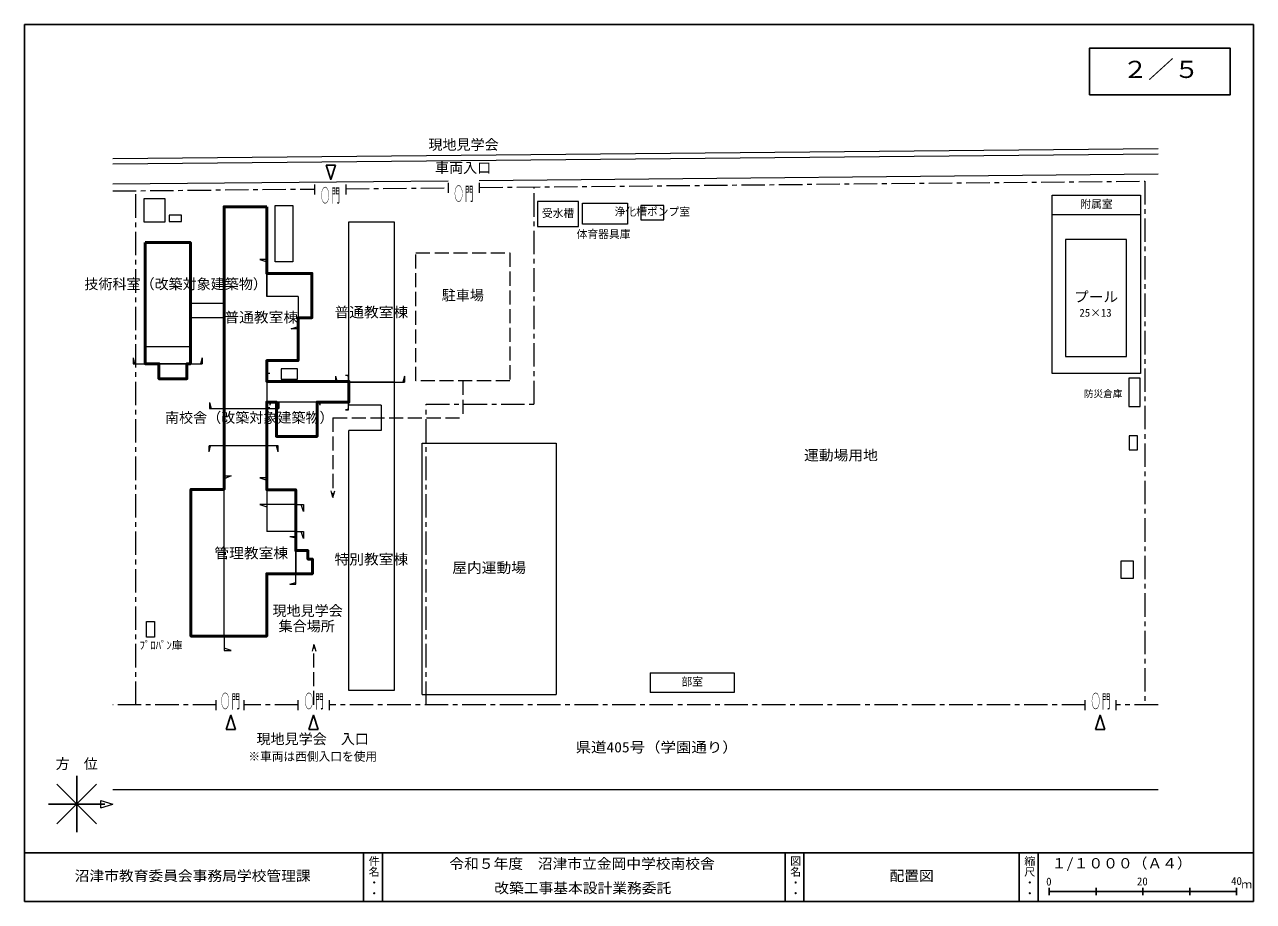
# Model space of a CAD drawing. Units: millimetres, scale not verified. Extents: x -131200 to 127860144, y -29591154 to 93600.
import ezdxf
from ezdxf.enums import TextEntityAlignment as Align

# ---------------------------------------------------------------- set-up
doc = ezdxf.new("R2010")
doc.units = ezdxf.units.MM
doc.header["$LTSCALE"] = 1000
doc.linetypes.add('CHAIN1', pattern=[8, 5, -1, 1, -1])
doc.linetypes.add('DASHED3', pattern=[4, 3, -1])
for name, color, linetype, lineweight in [('8-1_中心線', 7, 'Continuous', 18), ('8-2_極細線', 7, 'Continuous', 18), ('8-3_細線１', 4, 'Continuous', 9), ('8-8_極細点線', 2, 'Continuous', 25), ('8-9_細点線１', 3, 'Continuous', 50), ('9-A_細点線２', 3, 'DASHED3', 18), ('F-0_通り芯', 2, 'Continuous', 25)]:
    doc.layers.add(name, color=color, linetype=linetype, lineweight=lineweight)
doc.layers.add('F-8_極細点線', color=2, linetype='Continuous')
doc.styles.add('@ＭＳ ゴシック', font='')
doc.styles.add('ＭＳ ゴシック', font='')
doc.styles.get('@ＭＳ ゴシック').set_extended_font_data('@MS Gothic')
doc.styles.get('ＭＳ ゴシック').set_extended_font_data('MS Gothic')

msp = doc.modelspace()

# ---------------------------------------------------------------- linework, layer by layer
at = {"layer": '8-1_中心線'}
for p, q in [((110839, 67071), (-112380, 64932)), ((-112380, 63852), (110839, 65991)), ((110839, 61632), (-34113, 60244)), ((-40772, 60180), (-112380, 59494)), ((-69272, 59469), (-69272, 57331)), ((-62612, 59469), (-62612, 57331)), ((-40769, 59824), (-40769, 57687)), ((-34109, 59824), (-34109, 57687)), ((88252, 19122), (88252, 57193)), ((107120, 52975), (88252, 52975)), ((104075, 47716), (91075, 47716)), ((104075, 22716), (104075, 47716)), ((107120, 19122), (88252, 19122)), ((-90282, -52774), (-90282, -50637)), ((-84288, -52774), (-84288, -50637)), ((-72745, -52774), (-72745, -50637)), ((-66085, -52774), (-66085, -50637)), ((95259, -52774), (95259, -50637)), ((101918, -52774), (101918, -50637)), ((-112380, -69673), (110839, -69673))]:
    msp.add_line(p, q, dxfattribs=at)
at = {"layer": '8-1_中心線', "linetype": 'CHAIN1'}
for p, q in [((-112380, 58078), (-69272, 58491)), ((-107430, -51637), (-107430, 58125)), ((-62612, 58555), (-40769, 58764)), ((-34109, 58828), (108008, 60190)), ((108008, 60190), (108008, -51637)), ((-90282, -51637), (-112380, -51637)), ((-72745, -51637), (-84288, -51637)), ((95259, -51637), (-66085, -51637)), ((110839, -51637), (101918, -51637))]:
    msp.add_line(p, q, dxfattribs=at)
at = {"layer": '8-1_中心線'}
for points in [[(88252, 57193), (107120, 57193), (107120, 19122)], [(91075, 47716), (91075, 22716), (104075, 22716)]]:
    msp.add_lwpolyline(points, dxfattribs=at)
at = {"layer": '8-2_極細線'}
for p, q in [((-79488, 54723), (-79488, 35521)), ((-61951, 12379), (-61951, 51504)), ((-105460, 47065), (-95804, 47065)), ((-105460, 47065), (-105460, 21203)), ((-95804, 47065), (-95804, 21203)), ((-72800, 35521), (-79488, 35521)), ((-72800, 35521), (-72800, 21869)), ((-88589, 34026), (-95804, 34026)), ((-88589, 31026), (-95804, 31026)), ((-69859, 31026), (-72800, 31026)), ((-105460, 24894), (-95804, 24894)), ((-95804, 21203), (-105460, 21203)), ((-102519, 17984), (-102519, 21203)), ((-96525, 17984), (-96525, 21203)), ((-72800, 21869), (-79488, 21869)), ((-79488, 21869), (-79488, -14592)), ((-96525, 17984), (-102519, 17984)), ((-61951, 17429), (-79488, 17429)), ((-52294, 17263), (-61951, 17263)), ((-61951, 12990), (-79488, 12990)), ((-68103, 12990), (-78777, 12990)), ((-55069, 12379), (-61951, 12379)), ((-61951, -48556), (-61951, 6940)), ((-17674, 4204), (-17674, -49416)), ((-88589, -3404), (-88589, -2765)), ((-73300, -5713), (-79488, -5713)), ((-73300, -5713), (-73300, -23638)), ((-73300, -8876), (-79488, -8876)), ((-79488, -8876), (-79488, -14592)), ((-73300, -14592), (-79488, -14592)), ((-79488, -23638), (-79488, -36958)), ((-79488, -36958), (-88589, -36958)), ((2351, -44783), (2351, -49000)), ((2351, -44783), (20351, -44783)), ((20351, -44783), (20351, -49000)), ((-46294, -49416), (-17674, -49416)), ((20351, -49000), (2351, -49000))]:
    msp.add_line(p, q, dxfattribs=at)
at = {"layer": '8-2_極細線', "color": 4, "lineweight": 9}
for p, q in [((-79488, -3160), (-79488, -3660)), ((-79488, -3160), (-79488, -8876)), ((-79488, -8876), (-79488, -9376))]:
    msp.add_line(p, q, dxfattribs=at)
at = {"layer": '8-2_極細線'}
for points in [[(-101242, 56499), (-101242, 51393), (-105682, 51393), (-105682, 56499)], [(-21656, 55810), (-21656, 50460), (-12906, 50460), (-12906, 55810)], [(-2463, 55500), (-2463, 51005), (-12064, 51005), (-12064, 55500)], [(-100307, 52913), (-100307, 51563), (-97707, 51563), (-97707, 52913)], [(-73938, 54945), (-73938, 42958), (-77712, 42958), (-77712, 54945)], [(426, 54983), (426, 51933), (5276, 51933), (5276, 54983)], [(-76397, 20069), (-76397, 17869), (-72947, 17869), (-72947, 20069)], [(104613, 18081), (104613, 12081), (107013, 12081), (107013, 18081)], [(104641, 5794), (104641, 2794), (106441, 2794), (106441, 5794)], [(102864, -20964), (102864, -24564), (105564, -24564), (105564, -20964)], [(-103435, -33850), (-103435, -37180), (-105155, -37180), (-105155, -33850)]]:
    msp.add_lwpolyline(points, close=True, dxfattribs=at)
for points in [[(-88589, -5657), (-95693, -5657), (-95693, -36958), (-88589, -36958), (-88589, 54723), (-79488, 54723)], [(-61951, 51504), (-52294, 51504), (-52294, -48556), (-61951, -48556)], [(-79488, 40460), (-69859, 40460), (-69859, 31026)], [(-72800, 35521), (-72800, 29170), (-72800, 28670)], [(-68749, 12990), (-68749, 5664), (-77407, 5664), (-77407, 12990)], [(-55069, 12379), (-55069, 6940), (-61951, 6940)], [(-46294, -49416), (-46294, 4204), (-17674, 4204)], [(-69748, -20531), (-69748, -23638), (-79488, -23638)], [(-73300, -18699), (-70691, -18699), (-70691, -20531), (-69748, -20531)]]:
    msp.add_lwpolyline(points, dxfattribs=at)
at = {"layer": '8-2_極細線', "color": 4, "lineweight": 9}
msp.add_lwpolyline([(-79488, 35521), (-79488, 42926), (-79488, 43426)], dxfattribs=at)
at = {"layer": '8-3_細線１'}
for p, q in [((-108039, 22453), (-108039, 21203)), ((-108039, 22453), (-107704, 21203)), ((-108039, 21203), (-93287, 21203)), ((-93287, 22453), (-93622, 21203)), ((-93287, 22453), (-93287, 21203)), ((-78863, 19138), (-79488, 18970)), ((-79488, 19138), (-79488, 18970)), ((-64816, 18513), (-64481, 17263)), ((-62664, 18759), (-62039, 18759)), ((-62664, 18759), (-62039, 18591)), ((-62039, 11383), (-62039, 18759)), ((-50064, 18513), (-50398, 17263)), ((-50064, 18513), (-50064, 17263)), ((-91685, 12921), (-91685, 11671)), ((-91685, 12921), (-91350, 11671)), ((-91685, 11671), (-76933, 11671)), ((-78863, 11762), (-79488, 11929)), ((-78863, 11762), (-79488, 11762)), ((-78777, 12365), (-78777, 12990)), ((-78777, 12365), (-78610, 12990)), ((-76933, 12921), (-77267, 11671)), ((-76933, 12921), (-76933, 11671)), ((-68103, 12365), (-68271, 12990)), ((-68103, 12365), (-68103, 12990)), ((-62664, 11383), (-62039, 11550)), ((-62664, 11383), (-62039, 11383)), ((-77060, 3634), (-91812, 3634)), ((-91812, 2384), (-91812, 3634)), ((-91812, 2384), (-91477, 3634)), ((-77060, 2384), (-77395, 3634)), ((-77060, 2384), (-77060, 3634)), ((-87089, -2765), (-88589, -3404)), ((-88589, -2765), (-87089, -2765)), ((-88589, -5657), (-88589, -2765)), ((-80988, -3160), (-79488, -3660)), ((-79488, -3160), (-80988, -3160)), ((-80988, -8876), (-79488, -9376)), ((-79488, -8876), (-80988, -8876)), ((-74550, -15677), (-73300, -16011)), ((-74550, -15677), (-73300, -15677)), ((-73300, -25863), (-73300, -15677)), ((-71639, -16092), (-72139, -14592)), ((-71639, -14592), (-71639, -16092)), ((-74550, -25863), (-73300, -25528)), ((-74550, -25863), (-73300, -25863)), ((-88589, -36958), (-88589, -40051)), ((-87089, -40051), (-88589, -39539)), ((-88589, -40051), (-87089, -40051))]:
    msp.add_line(p, q, dxfattribs=at)
for points in [[(-79488, 43426), (-80988, 43426), (-79488, 42926)], [(-72800, 28670), (-74300, 28670), (-72800, 29170)], [(-78863, 19138), (-79488, 19138), (-79488, 11762)], [(-64816, 18513), (-64816, 17263), (-50064, 17263)], [(-73300, -8876), (-72139, -8876), (-71639, -8876)], [(-71639, -8876), (-71639, -10376), (-72139, -8876)], [(-73300, -14592), (-72139, -14592), (-71639, -14592)]]:
    msp.add_lwpolyline(points, dxfattribs=at)
at = {"layer": '8-8_極細点線'}
for p, q in [((-65827, 63561), (-66827, 63561)), ((-65827, 63561), (-64827, 63561)), ((-87149, -56866), (-88149, -56866)), ((-87149, -56866), (-86149, -56866)), ((-69530, -56866), (-70530, -56866)), ((-69530, -56866), (-68530, -56866)), ((98474, -56866), (97474, -56866)), ((98474, -56866), (99474, -56866))]:
    msp.add_line(p, q, dxfattribs=at)
at = {"layer": '8-8_極細点線', "color": 4, "linetype": 'CHAIN1', "lineweight": 9}
for p, q in [((-22354, 12573), (-22354, 58941)), ((-45440, 12573), (-22354, 12573)), ((-45440, -51637), (-45440, 12573))]:
    msp.add_line(p, q, dxfattribs=at)
at = {"layer": '8-8_極細点線'}
for points in [[(-64827, 63561), (-65827, 60561), (-66827, 63561)], [(-88149, -56866), (-87149, -53866), (-86149, -56866)], [(-70530, -56866), (-69530, -53866), (-68530, -56866)], [(97474, -56866), (98474, -53866), (99474, -56866)]]:
    msp.add_lwpolyline(points, dxfattribs=at)
at = {"layer": '8-9_細点線１', "color": 1}
for points in [[(-79488, 54723), (-88589, 54723), (-88589, -5657), (-95693, -5657), (-95693, -36958), (-79488, -36958), (-79488, -23638), (-69748, -23638), (-69748, -20531), (-70691, -20531), (-70691, -18699), (-73300, -18699), (-73300, -5713), (-79488, -5713), (-79488, 12990), (-77407, 12990), (-77407, 5664), (-68749, 5664), (-68749, 12990), (-61951, 12990), (-61951, 17429), (-79488, 17429), (-79488, 21869), (-72800, 21869), (-72800, 31026), (-69859, 31026), (-69859, 40460), (-79488, 40460)], [(-105460, 47065), (-95804, 47065), (-95804, 21203), (-96525, 21203), (-96525, 17984), (-102519, 17984), (-102519, 21203), (-105460, 21203)]]:
    msp.add_lwpolyline(points, close=True, dxfattribs=at)
at = {"layer": '9-A_細点線２'}
for p, q in [((-37612, 17518), (-37612, 9660)), ((-65350, 9660), (-37612, 9660)), ((-65350, -7377), (-64962, -5928)), ((-69415, -38740), (-69803, -40189))]:
    msp.add_line(p, q, dxfattribs=at)
msp.add_lwpolyline([(-47629, 44858), (-27595, 44858), (-27595, 17518), (-47629, 17518)], close=True, dxfattribs=at)
for points in [[(-65350, 9660), (-65350, -7377), (-65738, -5928)], [(-69415, -51637), (-69415, -38740), (-69027, -40189)]]:
    msp.add_lwpolyline(points, dxfattribs=at)
at = {"layer": 'F-0_通り芯'}
for p, q in [((131200, -93600), (131200, 93600)), ((-120063, -66820), (-120063, -78820)), ((-124305, -68577), (-115820, -77062)), ((-115820, -68577), (-124305, -77062)), ((-126063, -72820), (-114063, -72820)), ((-131200, -83200), (131200, -83200)), ((-58800, -83200), (-58800, -93600)), ((-54800, -83200), (-54800, -93600)), ((31200, -83200), (31200, -93600)), ((35200, -83200), (35200, -93600)), ((81200, -83200), (81200, -93600)), ((85200, -83200), (85200, -93600)), ((87610, -90691), (87610, -92291)), ((87610, -91491), (127610, -91491)), ((97610, -90691), (97610, -92291)), ((107610, -90691), (107610, -92291)), ((117610, -90691), (117610, -92291)), ((127610, -90691), (127610, -92291)), ((-131200, -93600), (131200, -93600))]:
    msp.add_line(p, q, dxfattribs=at)
at = {"layer": 'F-0_通り芯', "color": 7, "lineweight": 18}
msp.add_line((-114932, -73595), (-112325, -72820), dxfattribs=at)
at = {"layer": 'F-0_通り芯'}
msp.add_lwpolyline([(-131200, -93600), (-131200, 93600), (131200, 93600)], dxfattribs=at)
msp.add_lwpolyline([(96200, 78600), (126200, 78600), (126200, 88600), (96200, 88600)], close=True, dxfattribs=at)
at = {"layer": 'F-0_通り芯', "color": 7, "lineweight": 18}
msp.add_lwpolyline([(-114932, -73595), (-114932, -72044), (-112325, -72820)], dxfattribs=at)

# ---------------------------------------------------------------- texts
at = {"layer": '8-8_極細点線', "style": 'ＭＳ ゴシック'}
for s, p in [('附属室', (94236, 53934)), ('受水槽', (-20731, 51985)), ('浄化槽ポンプ室', (-5199, 52308)), ('体育器具庫', (-13319, 47504)), ('25×13', (94046, 30729)), ('ﾌﾟﾛﾊﾟﾝ庫', (-106651, -40258)), ('部室', (9051, -48042))]:
    msp.add_text(s, height=1686, dxfattribs=at).set_placement(p, align=Align.BOTTOM_LEFT)
at = {"layer": '8-8_極細点線', "style": 'ＭＳ ゴシック', "width": 1.05}
for s, p in [('プール', (92875, 33716)), ('普通教室棟', (-88528, 29351)), ('普通教室棟', (-65022, 30442)), ('運動場用地', (35252, -94)), ('管理教室棟', (-90668, -21001)), ('特別教室棟', (-65022, -22308)), ('屋内運動場', (-39884, -24106))]:
    msp.add_text(s, height=2199, dxfattribs=at).set_placement(p, align=Align.BOTTOM_LEFT)
at = {"layer": '8-8_極細点線', "color": 7, "style": 'ＭＳ ゴシック'}
msp.add_text('防災倉庫', height=1466, dxfattribs=at).set_placement((95002, 13600), align=Align.BOTTOM_LEFT)
at = {"layer": '8-8_極細点線', "color": 6, "char_height": 2933, "attachment_point": 7, "style": 'ＭＳ ゴシック'}
for insert in [(-67942, 55331), (-39439, 55687), (-89285, -52637), (-71415, -52637), (96589, -52637)]:
    msp.add_mtext('\\T1.22;\\W0.45;○門', dxfattribs=dict(at, insert=insert))
at = {"layer": '8-9_細点線１', "style": 'ＭＳ ゴシック'}
for s, height, p in [('現地見学会', 2199, (-44970, 66217)), ('車両入口', 2199, (-43556, 61267)), ('駐車場', 2199, (-42120, 34060)), ('現地見学会', 2199, (-78254, -33290)), ('集合場所', 2199, (-76952, -36584)), ('現地見学会\u3000入口', 2199, (-81672, -60675)), ('※車両は西側入口を使用', 1833, (-83418, -64133))]:
    msp.add_text(s, height=height, dxfattribs=at).set_placement(p, align=Align.BOTTOM_LEFT)
at = {"layer": '8-9_細点線１', "color": 1, "style": 'ＭＳ ゴシック'}
for s, p in [('技術科室（改築対象建築物）', (-118433, 36459)), ('南校舎（改築対象建築物）', (-101215, 7934))]:
    msp.add_text(s, height=2199, dxfattribs=at).set_placement(p, align=Align.BOTTOM_LEFT)
at = {"layer": '9-A_細点線２', "color": 2, "style": 'ＭＳ ゴシック', "width": 1.1}
msp.add_text('県道405号（学園通り）', height=2199, dxfattribs=at).set_placement((-13539, -62441), align=Align.BOTTOM_LEFT)
at = {"layer": 'F-0_通り芯', "color": 6, "style": 'ＭＳ ゴシック', "width": 1.1}
msp.add_text('２／５', height=3666, dxfattribs=at).set_placement((103200, 81100), align=Align.BOTTOM_LEFT)
at = {"layer": 'F-0_通り芯', "style": 'ＭＳ ゴシック'}
for s, height, p in [('方\u3000位', 2199, (-124563, -65975)), ('0', 1686, (86947, -90712)), ('20', 1686, (106336, -90672)), ('40', 1686, (126441, -90583)), ('ｍ', 1686, (128620, -91321))]:
    msp.add_text(s, height=height, dxfattribs=at).set_placement(p, align=Align.BOTTOM_LEFT)
at = {"layer": 'F-0_通り芯', "style": 'ＭＳ ゴシック', "width": 1.05}
for s, p in [('令和５年度\u3000沼津市立金岡中学校南校舎', (-40500, -87300)), ('１/１０００（Ａ４）', (88100, -87216)), ('沼津市教育委員会事務局学校管理課', (-120500, -89900)), ('改築工事基本設計業務委託', (-30900, -92500))]:
    msp.add_text(s, height=2199, dxfattribs=at).set_placement(p, align=Align.BOTTOM_LEFT)
at = {"layer": 'F-8_極細点線', "style": '@ＭＳ ゴシック'}
for s, p in [('件名・・', (-57950, -83800)), ('縮尺・・', (82050, -83800)), ('図名・・', (32050, -83800))]:
    msp.add_text(s, height=1686, rotation=270, dxfattribs=at).set_placement(p, align=Align.BOTTOM_LEFT)
at = {"layer": 'F-8_極細点線', "style": 'ＭＳ ゴシック', "width": 1.05}
msp.add_text('配置図', height=2199, dxfattribs=at).set_placement((53500, -89900), align=Align.BOTTOM_LEFT)

doc.saveas('drawing.dxf')
